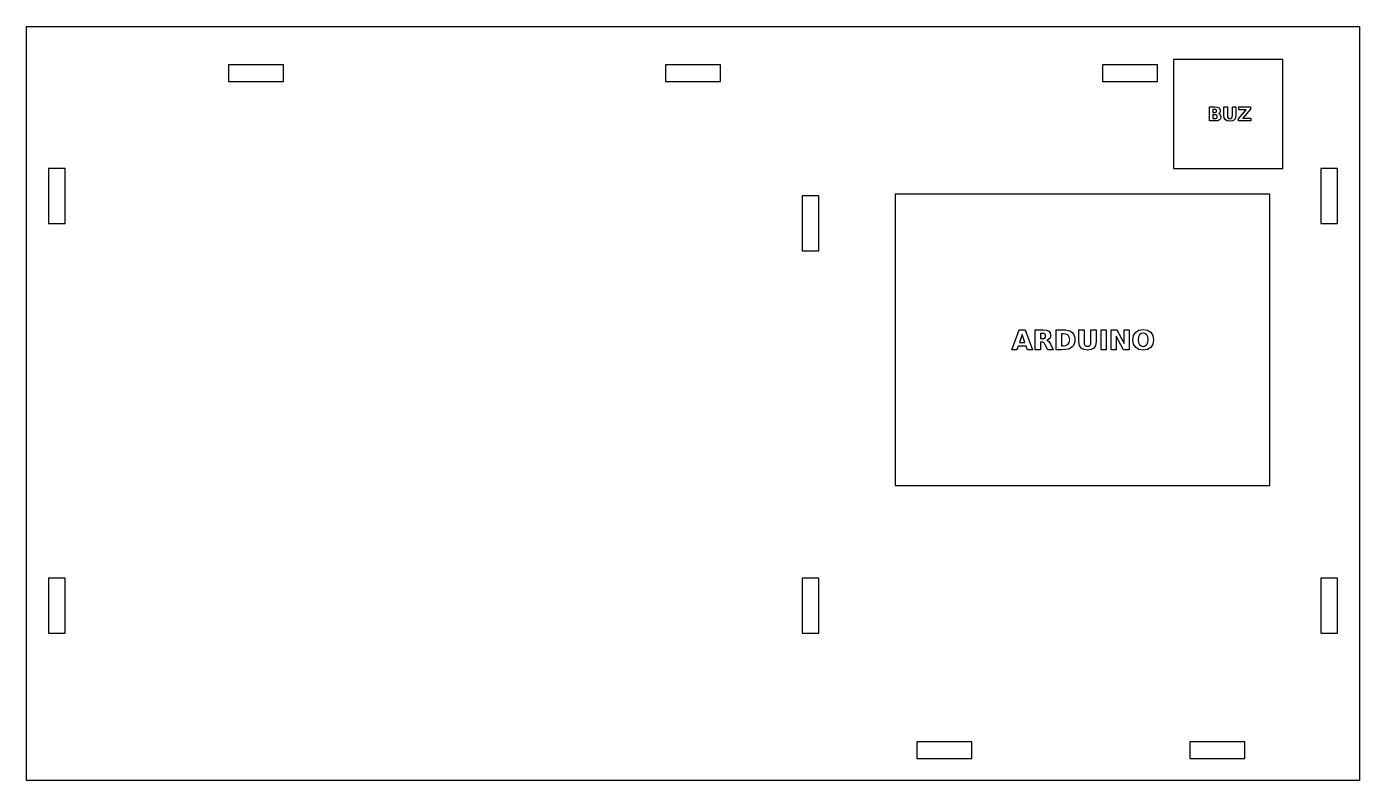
# Model space of a CAD drawing. Header units: millimetres. Extents: x 0 to 244, y 0 to 138.
import ezdxf

# ---------------------------------------------------------------- set-up
doc = ezdxf.new("R2010")
doc.units = ezdxf.units.MM
doc.layers.add('CUT', color=1, linetype='Continuous')
doc.layers.add('ENGRAVE', color=5, linetype='Continuous')

msp = doc.modelspace()

# ---------------------------------------------------------------- linework, layer by layer
at = {"layer": 'CUT'}
for points in [[(0, 0), (0, 138), (244, 138), (244, 0), (0, 0)], [(47.025, 131.025), (36.975, 131.025), (36.975, 127.975), (47.025, 127.975), (47.025, 131.025)], [(116.975, 131.025), (116.975, 127.975), (127.025, 127.975), (127.025, 131.025), (116.975, 131.025)], [(207.025, 131.025), (196.975, 131.025), (196.975, 127.975), (207.025, 127.975), (207.025, 131.025)], [(7.025, 112.025), (3.975, 112.025), (3.975, 101.975), (7.025, 101.975), (7.025, 112.025)], [(240.025, 112.025), (236.975, 112.025), (236.975, 101.975), (240.025, 101.975), (240.025, 112.025)], [(141.975, 107.025), (141.975, 96.975), (145.025, 96.975), (145.025, 107.025), (141.975, 107.025)], [(3.975, 37.025), (3.975, 26.975), (7.025, 26.975), (7.025, 37.025), (3.975, 37.025)], [(141.975, 37.025), (141.975, 26.975), (145.025, 26.975), (145.025, 37.025), (141.975, 37.025)], [(236.975, 37.025), (236.975, 26.975), (240.025, 26.975), (240.025, 37.025), (236.975, 37.025)], [(173.025, 7.025), (162.975, 7.025), (162.975, 3.975), (173.025, 3.975), (173.025, 7.025)], [(223.025, 7.025), (212.975, 7.025), (212.975, 3.975), (223.025, 3.975), (223.025, 7.025)]]:
    msp.add_lwpolyline(points, close=True, dxfattribs=at)
at = {"layer": 'ENGRAVE'}
for points in [[(230, 112), (230, 132), (210, 132), (210, 112), (230, 112)], [(218.1931, 122.1055), (218.3808, 122.0178), (218.5207, 121.878), (218.6081, 121.6936), (218.6372, 121.4717), (218.5748, 121.1495), (218.3878, 120.921), (218.0734, 120.7853), (217.6287, 120.74), (216.5372, 120.74), (216.5372, 123.2917), (217.5248, 123.2917), (217.9831, 123.2515), (218.2948, 123.1309), (218.4737, 122.9219), (218.5333, 122.6163), (218.5114, 122.4442), (218.4458, 122.2997), (218.3391, 122.1858), (218.1931, 122.1055)], [(217.5588, 122.3035), (217.6956, 122.3206), (217.7945, 122.3719), (217.8547, 122.4565), (217.8748, 122.5737), (217.8547, 122.6897), (217.7945, 122.7744), (217.6956, 122.8265), (217.5588, 122.8438), (217.1951, 122.8438), (217.1951, 122.3035), (217.5588, 122.3035)], [(219.2048, 123.2917), (219.8627, 123.2917), (219.8627, 121.7621), (219.8886, 121.491), (219.9661, 121.3098), (220.1021, 121.2081), (220.3035, 121.1742), (220.5061, 121.2081), (220.6426, 121.3098), (220.7201, 121.491), (220.7459, 121.7621), (220.7459, 123.2917), (221.4038, 123.2917), (221.4038, 121.7621), (221.3359, 121.2893), (221.132, 120.9549), (220.7893, 120.7564), (220.3035, 120.6902), (219.8188, 120.7564), (219.4761, 120.9549), (219.2727, 121.2893), (219.2048, 121.7621), (219.2048, 123.2917)], [(221.9217, 123.2917), (224.0666, 123.2917), (224.0666, 122.8936), (222.6977, 121.2371), (224.1059, 121.2371), (224.1059, 120.74), (221.8829, 120.74), (221.8829, 121.1381), (223.2517, 122.7941), (221.9217, 122.7941), (221.9217, 123.2917)], [(217.5812, 121.1879), (217.7547, 121.2088), (217.8792, 121.2716), (217.9543, 121.3766), (217.9793, 121.5242), (217.9546, 121.6696), (217.8803, 121.773), (217.756, 121.8354), (217.5812, 121.8562), (217.1951, 121.8562), (217.1951, 121.1879), (217.5812, 121.1879)], [(227.6, 54), (227.6, 107.3), (159, 107.3), (159, 54), (227.6, 54)], [(182.9961, 79.5141), (181.5266, 79.5141), (181.2945, 78.85), (180.3492, 78.85), (181.6992, 82.4953), (182.8203, 82.4953), (184.1703, 78.85), (183.2258, 78.85), (182.9961, 79.5141)], [(181.7609, 80.1906), (182.7594, 80.1906), (182.2609, 81.6406), (181.7609, 80.1906)], [(185.5938, 80.2297), (185.5938, 78.85), (184.6539, 78.85), (184.6539, 82.4953), (186.0891, 82.4953), (186.7131, 82.4348), (187.1445, 82.2531), (187.3965, 81.9414), (187.4805, 81.4891), (187.4367, 81.1604), (187.3055, 80.8961), (187.0869, 80.6945), (186.7797, 80.5539), (186.9625, 80.4822), (187.125, 80.3547), (187.2789, 80.16), (187.4344, 79.8852), (187.9445, 78.85), (186.9438, 78.85), (186.4992, 79.7555), (186.3639, 79.9855), (186.2266, 80.1289), (186.066, 80.2045), (185.8594, 80.2297), (185.5938, 80.2297)], [(185.9891, 80.8789), (186.2426, 80.9062), (186.4125, 80.9883), (186.5086, 81.1338), (186.5406, 81.35), (186.5086, 81.5637), (186.4125, 81.7063), (186.2426, 81.7871), (185.9891, 81.8141), (185.5938, 81.8141), (185.5938, 80.8789), (185.9891, 80.8789)], [(188.5039, 82.4953), (189.4945, 82.4953), (190.2189, 82.4656), (190.7313, 82.3766), (191.1086, 82.2172), (191.4281, 81.975), (191.6514, 81.7092), (191.8086, 81.4055), (191.9023, 81.0623), (191.9336, 80.6766), (191.9023, 80.2857), (191.8086, 79.9398), (191.6514, 79.6357), (191.4281, 79.3703), (191.1059, 79.1279), (190.725, 78.968), (190.2123, 78.8795), (189.4945, 78.85), (188.5039, 78.85), (188.5039, 82.4953)], [(189.4438, 81.7844), (189.4438, 79.5602), (189.7805, 79.5602), (190.2883, 79.6316), (190.6602, 79.8461), (190.8887, 80.1967), (190.9648, 80.6766), (190.8891, 81.1533), (190.6617, 81.5008), (190.2902, 81.7135), (189.7805, 81.7844), (189.4438, 81.7844)], [(192.6547, 82.4953), (193.5945, 82.4953), (193.5945, 80.3102), (193.6314, 79.9229), (193.7422, 79.6641), (193.9365, 79.5188), (194.2242, 79.4703), (194.5137, 79.5188), (194.7086, 79.6641), (194.8193, 79.9229), (194.8563, 80.3102), (194.8563, 82.4953), (195.7961, 82.4953), (195.7961, 80.3102), (195.699, 79.6348), (195.4078, 79.157), (194.9182, 78.8734), (194.2242, 78.7789), (193.5318, 78.8734), (193.0422, 79.157), (192.7516, 79.6348), (192.6547, 80.3102), (192.6547, 82.4953)], [(196.7148, 82.4953), (197.6547, 82.4953), (197.6547, 78.85), (196.7148, 78.85), (196.7148, 82.4953)], [(198.575, 82.4953), (199.6242, 82.4953), (200.95, 79.9953), (200.95, 82.4953), (201.8414, 82.4953), (201.8414, 78.85), (200.7914, 78.85), (199.4656, 81.35), (199.4656, 78.85), (198.575, 78.85), (198.575, 82.4953)], [(204.4242, 82.5609), (205.2078, 82.4352), (205.8008, 82.0578), (206.1746, 81.4594), (206.2992, 80.6688), (206.1746, 79.8803), (205.8008, 79.282), (205.2078, 78.9047), (204.4242, 78.7789), (203.642, 78.9047), (203.0484, 79.282), (202.674, 79.8803), (202.5492, 80.6688), (202.674, 81.4594), (203.0484, 82.0578), (203.642, 82.4352), (204.4242, 82.5609)], [(204.4242, 81.8797), (204.0428, 81.8004), (203.7578, 81.5625), (203.5803, 81.1805), (203.5211, 80.6688), (203.5803, 80.1592), (203.7578, 79.7773), (204.0428, 79.5395), (204.4242, 79.4602), (204.8074, 79.5395), (205.093, 79.7773), (205.2705, 80.1592), (205.3297, 80.6688), (205.2705, 81.1805), (205.093, 81.5625), (204.8074, 81.8004), (204.4242, 81.8797)]]:
    msp.add_lwpolyline(points, close=True, dxfattribs=at)

doc.saveas('drawing.dxf')
